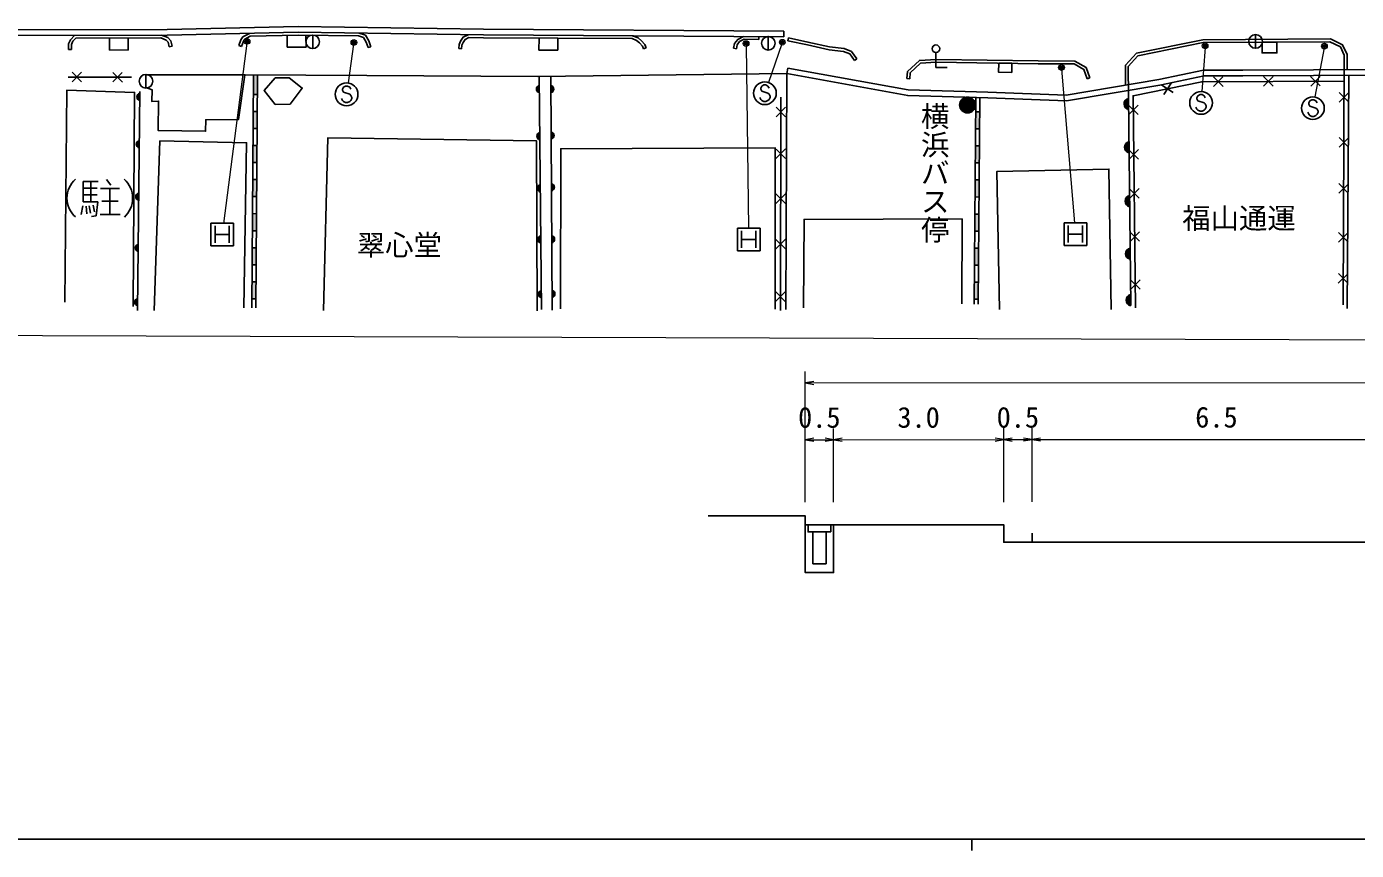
# Model space of a CAD drawing. Units: millimetres at full size, sheet at 1:1000, with parts at other scales. Extents: x 40000 to 680000, y 20000 to 380000.
# Drawn here: x 184698 to 301902, y 204000 to 276579 of the extents above; entities that cross this region are included whole.
import ezdxf
from ezdxf.enums import TextEntityAlignment as Align

# ---------------------------------------------------------------- set-up
doc = ezdxf.new("R2010")
doc.units = ezdxf.units.MM
doc.header["$LTSCALE"] = 1000
doc.header["$PDMODE"] = 32
doc.header["$PDSIZE"] = 500
for name, color, linetype, lineweight in [('M-BGD', 7, 'Continuous', 25), ('M-STR-HTXT', 7, 'Continuous', 13), ('M-STR-STRC', 7, 'Continuous', 25), ('M-TTL-BAND', 7, 'Continuous', 25)]:
    doc.layers.add(name, color=color, linetype=linetype, lineweight=lineweight)
doc.layers.add('M-BMK-HTXT', color=7, linetype='Continuous')
doc.styles.add('@ＭＳ ゴシック', font='')
doc.styles.add('ＭＳ ゴシック', font='')
doc.styles.get('@ＭＳ ゴシック').set_extended_font_data('@MS Gothic')
doc.styles.get('ＭＳ ゴシック').set_extended_font_data('MS Gothic')

# ---------------------------------------------------------------- blocks, each defined once
blk = doc.blocks.new('open_arrow')
at = {"color": 0, "linetype": 'Continuous', "lineweight": -2}
blk.add_lwpolyline([(7.5, 1.25), (0, 0), (7.5, -1.25)], dxfattribs=at)

msp = doc.modelspace()

# ---------------------------------------------------------------- hatches: boundary and pattern name
at = {"layer": 'M-BGD'}
for points in [[(205044, 272332), (204694, 272334), (204682, 270599), (205032, 270597)], [(229889, 271394, 0.84072), (229895, 270768)], [(230906, 270761, 0.84072), (230903, 271387)], [(194679, 270702, 0.84072), (194672, 270076)], [(266933, 269674, 0.41421), (267633, 268974, 0.41421), (268333, 269674, 1)], [(281821, 270253, 0.82183), (281832, 269262)], [(205023, 269097), (204673, 269099), (204663, 267599), (205013, 267597)], [(268698, 269064), (268348, 269067), (268336, 267567), (268686, 267564)], [(229928, 267234, 0.84072), (229934, 266608)], [(230928, 266672, 0.84072), (230925, 267298)], [(194634, 266524, 0.84072), (194627, 265899)], [(205004, 266097), (204654, 266099), (204644, 264600), (204994, 264597)], [(268675, 266065), (268325, 266067), (268313, 264567), (268663, 264565)], [(281862, 266444, 0.82183), (281873, 265454)], [(204985, 263097), (204635, 263100), (204625, 261600), (204975, 261597)], [(229970, 262652, 0.84072), (229976, 262026)], [(230953, 262114, 0.84072), (230949, 262740)], [(268651, 263065), (268301, 263067), (268290, 261567), (268640, 261565)], [(194583, 261900, 0.84072), (194577, 261274)], [(281914, 261691, 0.82183), (281925, 260701)], [(204965, 260097), (204615, 260100), (204606, 258600), (204956, 258597)], [(268628, 260065), (268278, 260067), (268266, 258567), (268616, 258565)], [(230012, 258141, 0.84072), (230018, 257515)], [(230977, 257532, 0.84072), (230974, 258158)], [(194535, 257396, 0.84072), (194528, 256771)], [(204946, 257097), (204596, 257100), (204587, 255600), (204937, 255597)], [(268605, 257065), (268255, 257068), (268243, 255568), (268593, 255565)], [(281964, 257070, 0.82183), (281975, 256079)], [(204927, 254097), (204577, 254100), (204568, 252600), (204918, 252598)], [(230057, 253322, 0.84072), (230063, 252696)], [(231003, 252715, 0.84072), (231000, 253341)], [(268581, 254065), (268231, 254068), (268220, 252568), (268570, 252565)], [(194483, 252614, 0.84072), (194476, 251988)], [(282008, 252975, 0.82183), (282019, 251984)]]:
    msp.add_hatch(color=256, dxfattribs=at).paths.add_polyline_path(points)

# ---------------------------------------------------------------- linework, layer by layer
for p, q in [((189035, 275560), (196539, 275577)), ((192005, 275566), (192007, 274516)), ((207669, 275808), (207676, 274758)), ((209911, 275839), (209912, 274639)), ((229861, 275566), (229855, 274516)), ((247943, 275460), (249221, 275452)), ((249224, 275702), (249221, 275452)), ((250070, 275709), (250071, 274509)), ((251449, 275689), (251452, 276189)), ((251789, 275334), (251840, 275579)), ((293015, 275869), (293016, 274669)), ((188646, 274560), (188396, 274563)), ((197273, 274791), (197518, 274842)), ((203639, 274835), (203406, 274925)), ((214805, 274725), (215040, 274810)), ((223033, 274616), (222785, 274645)), ((239082, 274609), (239311, 274710)), ((247011, 274689), (247255, 274634)), ((264847, 274298), (264847, 272965)), ((257674, 273603), (257874, 273753)), ((188372, 272134), (193952, 272118)), ((189546, 271710), (188702, 272558)), ((188708, 271717), (189551, 272555)), ((193132, 272537), (192289, 271699)), ((192294, 272545), (193137, 271697)), ((195216, 272369), (195217, 271169)), ((204563, 251814), (204694, 272334)), ((204913, 251812), (205044, 272332)), ((230073, 251660), (229882, 272173)), ((231009, 251602), (230899, 272185)), ((251784, 272927), (251695, 272435)), ((262286, 272009), (262536, 271992)), ((264847, 272965), (265847, 272965)), ((278170, 271985), (278405, 272071)), ((290145, 271304), (289294, 272145)), ((289307, 271304), (290143, 272150)), ((294553, 271329), (293703, 272170)), ((293715, 271329), (294551, 272175)), ((297870, 272190), (298720, 271349)), ((298708, 272190), (297872, 271345)), ((301247, 272278), (301093, 251741)), ((194681, 270868), (194471, 251554)), ((284755, 271428), (285752, 270768)), ((285577, 271590), (284921, 270599)), ((301241, 270769), (300391, 269928)), ((301232, 269931), (300395, 270777)), ((204682, 270599), (205032, 270597)), ((251173, 270349), (251141, 251561)), ((268216, 252115), (268358, 270337)), ((268566, 252112), (268708, 270327)), ((282661, 268833), (281811, 269664)), ((282657, 269671), (281821, 268815)), ((204673, 269099), (205023, 269097)), ((250749, 268636), (251596, 269481)), ((250755, 269474), (251595, 268632)), ((268348, 269067), (268698, 269064)), ((204663, 267599), (205013, 267597)), ((268336, 267567), (268686, 267564)), ((204654, 266099), (205004, 266097)), ((268325, 266067), (268675, 266065)), ((301220, 266797), (300370, 265955)), ((301211, 265959), (300374, 266804)), ((250743, 264957), (251590, 265801)), ((250749, 265795), (251588, 264953)), ((282706, 264903), (281856, 265734)), ((282702, 265741), (281866, 264886)), ((204644, 264600), (204994, 264597)), ((268313, 264567), (268663, 264565)), ((191003, 262931), (189691, 262931)), ((189691, 262931), (189691, 261136)), ((190347, 262931), (190347, 261136)), ((191749, 263112), (192126, 262620)), ((204635, 263100), (204985, 263097)), ((268301, 263067), (268651, 263065)), ((301199, 262739), (300349, 261897)), ((301190, 261900), (300354, 262746)), ((189691, 262358), (190921, 262358)), ((189691, 261751), (190913, 261751)), ((191208, 262325), (192888, 262325)), ((192036, 262325), (192036, 260013)), ((204625, 261600), (204975, 261597)), ((250736, 260998), (251583, 261842)), ((250742, 261836), (251582, 260994)), ((268290, 261567), (268640, 261565)), ((282746, 261465), (281895, 262297)), ((282741, 262303), (281905, 261448)), ((189659, 260800), (189503, 260038)), ((189691, 261136), (190962, 261136)), ((189946, 260759), (189995, 260079)), ((190208, 260800), (190339, 260153)), ((190560, 260841), (190675, 260259)), ((190962, 261136), (190823, 259915)), ((191331, 261210), (192765, 261210)), ((190823, 259915), (190405, 259841)), ((191183, 260013), (192937, 260013)), ((200932, 257273), (200932, 259273)), ((200932, 259273), (202932, 259273)), ((201307, 259023), (201307, 257523)), ((202557, 259023), (202557, 257523)), ((202932, 259273), (202932, 257273)), ((204615, 260100), (204965, 260097)), ((268278, 260067), (268628, 260065)), ((276132, 257303), (276132, 259303)), ((276132, 259303), (278132, 259303)), ((276507, 259053), (276507, 257553)), ((277757, 259053), (277757, 257553)), ((278132, 259303), (278132, 257303)), ((201307, 258273), (202557, 258273)), ((204606, 258600), (204956, 258597)), ((247340, 256832), (247340, 258832)), ((247340, 258832), (249340, 258832)), ((247715, 258582), (247715, 257082)), ((248965, 258582), (248965, 257082)), ((249340, 258832), (249340, 256832)), ((268266, 258567), (268616, 258565)), ((276507, 258303), (277757, 258303)), ((282789, 257668), (281938, 258499)), ((282784, 258506), (281948, 257651)), ((301177, 258428), (300327, 257586)), ((301168, 257590), (300331, 258435)), ((202932, 257273), (200932, 257273)), ((204596, 257100), (204946, 257097)), ((249340, 256832), (247340, 256832)), ((247715, 257832), (248965, 257832)), ((250729, 256994), (251576, 257838)), ((250735, 257832), (251575, 256990)), ((268255, 257068), (268605, 257065)), ((278132, 257303), (276132, 257303)), ((204587, 255600), (204937, 255597)), ((268243, 255568), (268593, 255565)), ((301158, 254809), (300308, 253967)), ((301149, 253971), (300313, 254816)), ((204577, 254100), (204927, 254097)), ((250721, 252377), (251568, 253221)), ((250727, 253215), (251567, 252373)), ((268231, 254068), (268581, 254065)), ((282837, 253442), (281987, 254274)), ((282832, 254281), (281996, 253425)), ((204568, 252600), (204918, 252598)), ((268220, 252568), (268570, 252565)), ((273326, 231936), (273327, 231146))]:
    msp.add_line(p, q, dxfattribs=at)
for points in [[(66638, 276325), (88428, 276396), (109214, 276402), (166778, 276118), (181466, 276292), (197082, 276328), (208623, 276579), (224978, 276344), (251452, 276189)], [(66646, 275825), (88429, 275896), (109213, 275902), (166779, 275618), (181470, 275792), (197088, 275828), (208625, 276079), (224973, 275844), (251449, 275689)], [(188924, 275809), (188571, 275421), (188402, 275048), (188396, 274563)], [(189035, 275560), (188782, 275282), (188651, 274992), (188646, 274560)], [(192007, 274516), (193657, 274520), (193655, 275570)], [(196539, 275577), (196994, 275395), (197189, 275200), (197273, 274791)], [(196587, 275827), (197135, 275608), (197419, 275324), (197518, 274842)], [(204335, 275986), (203766, 275672), (203591, 275405), (203406, 274925)], [(204402, 275737), (203941, 275483), (203815, 275291), (203639, 274835)], [(204402, 275737), (208626, 275829), (213964, 275752)], [(207676, 274758), (209326, 274769), (209319, 275819)], [(213964, 275752), (214390, 275609), (214630, 275208), (214805, 274725)], [(214006, 276002), (214558, 275816), (214857, 275316), (215040, 274810)], [(223626, 275864), (223166, 275649), (222945, 275306), (222827, 275007), (222785, 274645)], [(223680, 275613), (223337, 275453), (223168, 275191), (223071, 274946), (223033, 274616)], [(223680, 275613), (224971, 275594), (238057, 275518)], [(229855, 274516), (231505, 274506), (231511, 275556)], [(238057, 275518), (238463, 275365), (238728, 275149), (238974, 274855), (239082, 274609)], [(238103, 275767), (238590, 275585), (238905, 275328), (239189, 274988), (239311, 274710)], [(247885, 275710), (247369, 275452), (247101, 275090), (247011, 274689)], [(247943, 275460), (247534, 275255), (247333, 274984), (247255, 274634)], [(251840, 275579), (253564, 275219), (255463, 274787), (256761, 274638), (257401, 274381), (257874, 273753)], [(281558, 271420), (281539, 273169), (282523, 274230), (288368, 275419), (299608, 275499), (300677, 274982), (301086, 274125), (301080, 272778)], [(251789, 275334), (253511, 274975), (255420, 274541), (256699, 274393), (257243, 274175), (257674, 273603)], [(282019, 252004), (281791, 273072), (282652, 274001), (288394, 275169), (299551, 275248), (300489, 274795), (300836, 274069), (300723, 252064)], [(262286, 272009), (262327, 272619), (263384, 273599), (264871, 273691), (273861, 273560), (277096, 273536), (278075, 272973), (278405, 272071)], [(262536, 271992), (262570, 272503), (263489, 273355), (264877, 273440), (273858, 273310), (277028, 273286), (277872, 272802), (278170, 271985)], [(251606, 251643), (251695, 272435), (229752, 272171), (214677, 272281), (203943, 272338)], [(251695, 272435), (262357, 270506), (269411, 270308), (276364, 270047), (284576, 271415), (288484, 272234), (291900, 272252), (304353, 272287), (325155, 272312), (340511, 272353), (346856, 272157), (347305, 272418), (359061, 272290)], [(251784, 272927), (262409, 271005), (269427, 270807), (276332, 270549), (284483, 271907), (288431, 272734), (291898, 272752), (304352, 272787), (325155, 272812), (340518, 272853), (346728, 272661), (347173, 272920), (359060, 272790)], [(188057, 252301), (188242, 270967), (194221, 270774), (194095, 251907)], [(282439, 251812), (282226, 270483), (288278, 271715), (300824, 271786)], [(195948, 251559), (196452, 266510), (204086, 266344), (203839, 251792)], [(210864, 251575), (211240, 266770), (229630, 266529), (229694, 251544)], [(231747, 251700), (231769, 265813), (250686, 265896), (250662, 251695)], [(270441, 251664), (270197, 263807), (280082, 264023), (280299, 251644)], [(253184, 251810), (253216, 259590), (267150, 259635), (267118, 252151)], [(244761, 233462), (253325, 233468), (253326, 232684), (270826, 232694), (270827, 231144), (306827, 231166)], [(253326, 232684), (253328, 228475), (255828, 228476), (255826, 232685)], [(253576, 232684), (253576, 232066), (254576, 232066)], [(253993, 232066), (253994, 229248), (254578, 229248)], [(255575, 232685), (255576, 232067), (254576, 232066)], [(255159, 232067), (255161, 229248), (254578, 229248)]]:
    msp.add_lwpolyline(points, dxfattribs=at)
for points in [[(293586, 275206), (294886, 275215), (294892, 274265), (293592, 274256)], [(270383, 273360), (271533, 273344), (271521, 272544), (270372, 272560)], [(195220, 272337), (195213, 271200), (195778, 270995), (195727, 269995), (196335, 270012), (196304, 267415), (200467, 267360), (200487, 268379), (203369, 268386), (203943, 272338)], [(206594, 272071), (207852, 272063), (208996, 271168), (207927, 269745), (206611, 269727), (205640, 270952)]]:
    msp.add_lwpolyline(points, close=True, dxfattribs=at)
for centre, radius in [((209912, 275239), 600), ((250070, 275109), 600), ((293015, 275269), 600), ((264847, 274631), 333), ((195217, 271769), 600), ((267633, 269674), 700)]:
    msp.add_circle(centre, radius, dxfattribs=at)
for centre, radius, start, end in [((229946, 271081), 318, 100.42499, 260.64272), ((230850, 271074), 318, 280.19921, 80.41694), ((194730, 270388), 318, 99.27099, 259.48872), ((281924, 269758), 505, 101.79227, 259.45046), ((229985, 266922), 318, 100.42499, 260.64272), ((230872, 266984), 318, 280.19921, 80.41694), ((194685, 266211), 318, 99.27099, 259.48872), ((281966, 265950), 505, 101.79227, 259.45046), ((190485, 261465), 2228, 131.69789, 228.01917), ((191762, 261456), 2282, 312.86378, 47.4164), ((230028, 262340), 318, 100.42499, 260.64272), ((230896, 262427), 318, 280.19921, 80.41694), ((194635, 261587), 318, 99.27099, 259.48872), ((282017, 261197), 505, 101.79227, 259.45046), ((230070, 257828), 318, 100.42499, 260.64272), ((230921, 257845), 318, 280.19921, 80.41694), ((194586, 257083), 318, 99.27099, 259.48872), ((282067, 256575), 505, 101.79227, 259.45046), ((230115, 253009), 318, 100.42499, 260.64272), ((230947, 253028), 318, 280.19921, 80.41694), ((194534, 252300), 318, 99.27099, 259.48872), ((282112, 252481), 505, 101.79227, 259.45046)]:
    msp.add_arc(centre, radius, start, end, dxfattribs=at)
at = {"layer": 'M-STR-HTXT'}
for p, q in [((204109, 275130), (202057, 259246)), ((213522, 275032), (213044, 271614)), ((248114, 274939), (248327, 258826)), ((251253, 275056), (250095, 271663)), ((288559, 274746), (288282, 270856)), ((299056, 274713), (298250, 270381)), ((275923, 272830), (277049, 259299)), ((253324, 234684), (253317, 246184)), ((253318, 245184), (378068, 245259)), ((253324, 234684), (253320, 241184)), ((255824, 234685), (255820, 241185)), ((255824, 234685), (255820, 241185)), ((270824, 234694), (270820, 241194)), ((270824, 234694), (270820, 241194)), ((273324, 234696), (273320, 241196)), ((273324, 234696), (273320, 241196)), ((253321, 240184), (255821, 240185)), ((255821, 240185), (270821, 240194)), ((270821, 240194), (273321, 240196)), ((273321, 240196), (305821, 240215))]:
    msp.add_line(p, q, dxfattribs=at)
msp.add_lwpolyline([(67033, 249752), (506548, 248333), (542366, 248230), (554533, 247787), (560830, 247510)], dxfattribs=at)
for centre, radius in [((204129, 275279), 150), ((204129, 275279), 120), ((204129, 275279), 90), ((204129, 275279), 60), ((204129, 275279), 30), ((204129, 275279), 20), ((213543, 275181), 150), ((213543, 275181), 120), ((213543, 275181), 90), ((213543, 275181), 60), ((213543, 275181), 30), ((213543, 275181), 20), ((248112, 275089), 150), ((248112, 275089), 120), ((248112, 275089), 90), ((248112, 275089), 60), ((248112, 275089), 30), ((248112, 275089), 20), ((251302, 275198), 150), ((251302, 275198), 120), ((251302, 275198), 90), ((251302, 275198), 60), ((251302, 275198), 30), ((251302, 275198), 20), ((288570, 274895), 150), ((288570, 274895), 120), ((288570, 274895), 90), ((288570, 274895), 60), ((288570, 274895), 30), ((288570, 274895), 20), ((299084, 274861), 150), ((299084, 274861), 120), ((299084, 274861), 90), ((299084, 274861), 60), ((299084, 274861), 30), ((299084, 274861), 20), ((275910, 272979), 150), ((275910, 272979), 120), ((275910, 272979), 90), ((275910, 272979), 60), ((275910, 272979), 30), ((275910, 272979), 20)]:
    msp.add_circle(centre, radius, dxfattribs=at)
for p in [(204129, 275279), (213543, 275181), (251302, 275198), (248112, 275089), (288570, 274895), (299084, 274861), (275910, 272979)]:
    msp.add_point(p, dxfattribs=at)
at = {"layer": 'M-STR-STRC'}
for p, q in [((212631, 271248), (212540, 271066)), ((212540, 271066), (212540, 270975)), ((212540, 270975), (212631, 270794)), ((212812, 271339), (212631, 271248)), ((212631, 270794), (213176, 270612)), ((212994, 271339), (212812, 271339)), ((213176, 271248), (212994, 271339)), ((213267, 271066), (213176, 271248)), ((249497, 271345), (249406, 271163)), ((249406, 271163), (249406, 271072)), ((249406, 271072), (249497, 270890)), ((249678, 271436), (249497, 271345)), ((249497, 270890), (250042, 270708)), ((249860, 271436), (249678, 271436)), ((250042, 271345), (249860, 271436)), ((250133, 271163), (250042, 271345)), ((212540, 270066), (212449, 270248)), ((212631, 269975), (212540, 270066)), ((212812, 269884), (212631, 269975)), ((212994, 269884), (212812, 269884)), ((213176, 269975), (212994, 269884)), ((213176, 270612), (213267, 270521)), ((213267, 270066), (213176, 269975)), ((213267, 270521), (213358, 270339)), ((213358, 270248), (213267, 270066)), ((213358, 270339), (213358, 270248)), ((249406, 270163), (249315, 270345)), ((249497, 270072), (249406, 270163)), ((249678, 269981), (249497, 270072)), ((249860, 269981), (249678, 269981)), ((250042, 270072), (249860, 269981)), ((250042, 270708), (250133, 270617)), ((250133, 270163), (250042, 270072)), ((250133, 270617), (250224, 270436)), ((250224, 270345), (250133, 270163)), ((250224, 270436), (250224, 270345)), ((287939, 270494), (287848, 270313)), ((287848, 270313), (287848, 270222)), ((287848, 270222), (287939, 270040)), ((288120, 270585), (287939, 270494)), ((287939, 270040), (288484, 269858)), ((288302, 270585), (288120, 270585)), ((288484, 270494), (288302, 270585)), ((288575, 270313), (288484, 270494)), ((288484, 269858), (288575, 269767)), ((288575, 269767), (288666, 269585)), ((288666, 269585), (288666, 269494)), ((297793, 270032), (297702, 269850)), ((297702, 269850), (297702, 269759)), ((297702, 269759), (297793, 269577)), ((297975, 270123), (297793, 270032)), ((297793, 269577), (298339, 269395)), ((298157, 270123), (297975, 270123)), ((298339, 270032), (298157, 270123)), ((298430, 269850), (298339, 270032)), ((287848, 269313), (287757, 269494)), ((287939, 269222), (287848, 269313)), ((288120, 269131), (287939, 269222)), ((288302, 269131), (288120, 269131)), ((288484, 269222), (288302, 269131)), ((288575, 269313), (288484, 269222)), ((288666, 269494), (288575, 269313)), ((297702, 268850), (297612, 269032)), ((297793, 268759), (297702, 268850)), ((297975, 268668), (297793, 268759)), ((298157, 268668), (297975, 268668)), ((298339, 268759), (298157, 268668)), ((298339, 269395), (298430, 269305)), ((298430, 268850), (298339, 268759)), ((298430, 269305), (298521, 269123)), ((298521, 269032), (298430, 268850)), ((298521, 269123), (298521, 269032))]:
    msp.add_line(p, q, dxfattribs=at)
for centre in [(212903, 270612), (249769, 270708), (288211, 269858), (298066, 269395)]:
    msp.add_circle(centre, 1000, dxfattribs=at)
at = {"layer": 'M-TTL-BAND'}
for p, q in [((40000, 205000), (579000, 205000)), ((268000, 205000), (268000, 204000))]:
    msp.add_line(p, q, dxfattribs=at)

# ---------------------------------------------------------------- block references
at = {"layer": 'M-STR-HTXT', "xscale": 100, "yscale": 100}
for p in [(253318, 245184), (253321, 240184), (255821, 240185), (270821, 240194), (273321, 240196)]:
    msp.add_blockref('open_arrow', p, dxfattribs=at)
at = {"layer": 'M-STR-HTXT', "xscale": 100, "yscale": 100, "rotation": 180}
for p in [(255821, 240185), (270821, 240194), (273321, 240196)]:
    msp.add_blockref('open_arrow', p, dxfattribs=at)

# ---------------------------------------------------------------- texts
at = {"layer": 'M-BMK-HTXT'}
for s, rotation, style, p in [('横浜バス停', 270.035, '@ＭＳ ゴシック', (263277, 269948)), ('福山通運', 0.035, 'ＭＳ ゴシック', (286553, 258218)), ('翠心堂', 0.035, 'ＭＳ ゴシック', (213803, 255864))]:
    msp.add_text(s, height=1833, rotation=rotation, dxfattribs=dict(at, style=style)).set_placement(p, align=Align.BOTTOM_LEFT)
at = {"layer": 'M-STR-HTXT', "style": 'ＭＳ ゴシック'}
for s, p in [('0.5', (252696, 240683)), ('3.0', (261446, 240688)), ('0.5', (270196, 240694)), ('6.5', (287696, 240704))]:
    msp.add_text(s, height=1833, rotation=0.035, dxfattribs=at).set_placement(p, align=Align.BOTTOM_LEFT)

doc.saveas('drawing.dxf')
